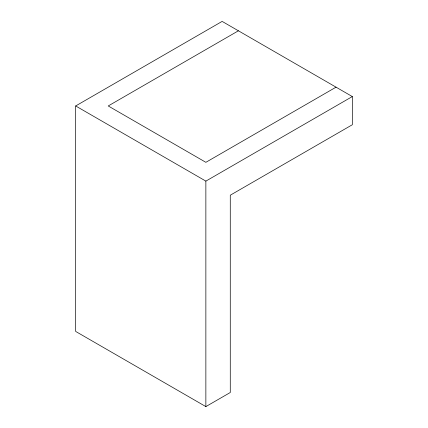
<?xml version="1.0" encoding="UTF-8"?>
<svg xmlns="http://www.w3.org/2000/svg" width="428" height="428" viewBox="0 0 428 428"><rect width="100%" height="100%" fill="white"/><g stroke="black" fill="none" stroke-linecap="round" stroke-linejoin="round"><path stroke-width="0.64" d="M75.681 105.957L222.137 21.4L352.319 96.562L352.319 124.746L230.275 195.211L230.275 392.508L205.863 406.6L75.681 331.438L75.681 105.957L205.863 181.114L352.319 96.562M238.407 30.795L108.225 105.957L205.863 162.324L336.044 87.168M205.863 181.114L205.863 406.6"/></g></svg>
